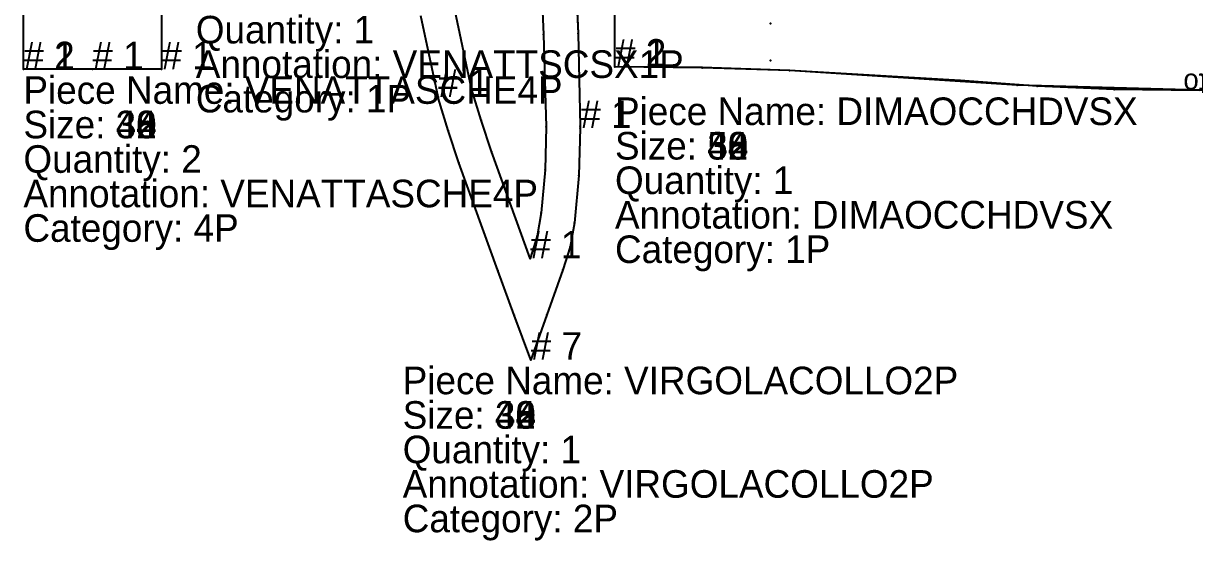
# Model space of a CAD drawing. Extents: x -10 to 11547, y -349 to 304.
# Drawn here: x 6293 to 6632.7, y -231.6 to -81.7 of the extents above; entities that cross this region are included whole.
import ezdxf

# ---------------------------------------------------------------- set-up
doc = ezdxf.new("R2010")
doc.units = 0

# ---------------------------------------------------------------- blocks, each defined once
blk = doc.blocks.new('VENATTASCHE4P-S_38')
at = {"layer": '1'}
blk.add_lwpolyline([(-37.9, 53.5), (-17.9, 53.5), (2.1, 53.5), (2.1, 33.5), (2.1, -116.5), (2.1, -136.5), (-17.9, -136.5), (-37.9, -136.5), (-37.9, -116.5), (-37.9, 33.5)], close=True, dxfattribs=at)
at = {"layer": '14'}
blk.add_lwpolyline([(-37.9, 53.5), (2.1, 53.5), (2.1, -136.5), (-37.9, -136.5)], close=True, dxfattribs=at)
at = {"layer": '2'}
for p in [(-37.9, -136.5), (-37.9, -136.5), (2.1, -136.5), (2.1, -136.5)]:
    blk.add_point(p, dxfattribs=at)
at = {"layer": '3'}
blk.add_point((-17.9, -136.5), dxfattribs=at)
at = {"layer": '4'}
blk.add_point((-17.9, -136.5, 10), dxfattribs=at)
at = {"layer": '1'}
for s, p in [('Piece Name: VENATTASCHE4P', (-37.9, -146.5)), ('Size: 38', (-37.9, -156.5))]:
    blk.add_text(s, height=8, dxfattribs=at).set_placement(p)
blk = doc.blocks.new('VENATTASCHE4P-S_40')
at = {"layer": '1'}
blk.add_lwpolyline([(-37.9, 53.5), (-17.9, 53.5), (2.1, 53.5), (2.1, 33.5), (2.1, -116.5), (2.1, -136.5), (-17.9, -136.5), (-37.9, -136.5), (-37.9, -116.5), (-37.9, 33.5)], close=True, dxfattribs=at)
at = {"layer": '14'}
blk.add_lwpolyline([(-37.9, 53.5), (2.1, 53.5), (2.1, -136.5), (-37.9, -136.5)], close=True, dxfattribs=at)
at = {"layer": '2'}
for p in [(-37.9, -136.5), (-37.9, -136.5), (2.1, -136.5), (2.1, -136.5)]:
    blk.add_point(p, dxfattribs=at)
at = {"layer": '3'}
blk.add_point((-17.9, -136.5), dxfattribs=at)
at = {"layer": '4'}
blk.add_point((-17.9, -136.5, 10), dxfattribs=at)
at = {"layer": '1'}
for s, p in [('Piece Name: VENATTASCHE4P', (-37.9, -146.5)), ('Size: 40', (-37.9, -156.5))]:
    blk.add_text(s, height=8, dxfattribs=at).set_placement(p)
blk = doc.blocks.new('VENATTASCHE4P-S_42')
at = {"layer": '1'}
blk.add_lwpolyline([(-37.8999, 53.5), (-17.9, 53.5), (2.1, 53.4999), (2.1, 33.5), (2.1, -116.5), (2.0999, -136.5), (-17.9, -136.5), (-37.9, -136.4999), (-37.9, -116.5), (-37.9, 33.5)], close=True, dxfattribs=at)
at = {"layer": '14'}
blk.add_lwpolyline([(-37.9, 53.5), (2.1, 53.5), (2.1, -136.5), (-37.9, -136.5)], close=True, dxfattribs=at)
at = {"layer": '2'}
for p in [(-37.9, -136.4999), (-37.9, -136.5), (2.0999, -136.5), (2.1, -136.5)]:
    blk.add_point(p, dxfattribs=at)
at = {"layer": '3'}
blk.add_point((-17.9, -136.5), dxfattribs=at)
at = {"layer": '4'}
blk.add_point((-17.9, -136.5, 10), dxfattribs=at)
at = {"layer": '1'}
for s, p in [('# 2', (-37.9, -136.4999)), ('# 1', (-17.9, -136.5)), ('# 1', (2.0999, -136.5)), ('Piece Name: VENATTASCHE4P', (-37.9, -146.5)), ('Size: 42', (-37.9, -156.5)), ('Quantity: 2', (-37.9, -166.5)), ('Annotation: VENATTASCHE4P', (-37.9, -176.5)), ('Category: 4P', (-37.9, -186.5))]:
    blk.add_text(s, height=8, dxfattribs=at).set_placement(p)
at = {"layer": '14'}
for p in [(-37.9, -136.5), (2.1, -136.5)]:
    blk.add_text('# 1', height=8, dxfattribs=at).set_placement(p)
at = {"layer": '2'}
for s, p in [('# 2', (-37.9, -136.4999)), ('# 1', (-37.9, -136.5)), ('# 1', (2.0999, -136.5)), ('# 1', (2.1, -136.5))]:
    blk.add_text(s, height=8, dxfattribs=at).set_placement(p)
at = {"layer": '3'}
blk.add_text('# 1', height=8, dxfattribs=at).set_placement((-17.9, -136.5))
at = {"layer": '4'}
blk.add_text('# 1', height=8, dxfattribs=at).set_placement((-17.9, -136.5))
blk = doc.blocks.new('VENATTASCHE4P-S_44')
at = {"layer": '1'}
blk.add_lwpolyline([(-37.9, 53.5), (-17.9, 53.5), (2.1, 53.5), (2.1, 33.5), (2.1, -116.5), (2.1, -136.5), (-17.9, -136.5), (-37.9, -136.5), (-37.9, -116.5), (-37.9, 33.5)], close=True, dxfattribs=at)
at = {"layer": '14'}
blk.add_lwpolyline([(-37.9, 53.5), (2.1, 53.5), (2.1, -136.5), (-37.9, -136.5)], close=True, dxfattribs=at)
at = {"layer": '2'}
for p in [(-37.9, -136.5), (-37.9, -136.5), (2.1, -136.5), (2.1, -136.5)]:
    blk.add_point(p, dxfattribs=at)
at = {"layer": '3'}
blk.add_point((-17.9, -136.5), dxfattribs=at)
at = {"layer": '4'}
blk.add_point((-17.9, -136.5, 10), dxfattribs=at)
at = {"layer": '1'}
for s, p in [('Piece Name: VENATTASCHE4P', (-37.9, -146.5)), ('Size: 44', (-37.9, -156.5))]:
    blk.add_text(s, height=8, dxfattribs=at).set_placement(p)
blk = doc.blocks.new('VENATTASCHE4P-S_46')
at = {"layer": '1'}
blk.add_lwpolyline([(-37.9, 53.5), (-17.9, 53.5), (2.1, 53.5), (2.1, 33.5), (2.1, -116.5), (2.1, -136.5), (-17.9, -136.5), (-37.9, -136.5), (-37.9, -116.5), (-37.9, 33.5)], close=True, dxfattribs=at)
at = {"layer": '14'}
blk.add_lwpolyline([(-37.9, 53.5), (2.1, 53.5), (2.1, -136.5), (-37.9, -136.5)], close=True, dxfattribs=at)
at = {"layer": '2'}
for p in [(-37.9, -136.5), (-37.9, -136.5), (2.1, -136.5), (2.1, -136.5)]:
    blk.add_point(p, dxfattribs=at)
at = {"layer": '3'}
blk.add_point((-17.9, -136.5), dxfattribs=at)
at = {"layer": '4'}
blk.add_point((-17.9, -136.5, 10), dxfattribs=at)
at = {"layer": '1'}
for s, p in [('Piece Name: VENATTASCHE4P', (-37.9, -146.5)), ('Size: 46', (-37.9, -156.5))]:
    blk.add_text(s, height=8, dxfattribs=at).set_placement(p)
blk = doc.blocks.new('VENATTASCHE4P-S_48')
at = {"layer": '1'}
blk.add_lwpolyline([(-37.9, 53.5), (-17.9, 53.5), (2.1, 53.5), (2.1, 33.5), (2.1, -116.5), (2.1, -136.5), (-17.9, -136.5), (-37.9, -136.5), (-37.9, -116.5), (-37.9, 33.5)], close=True, dxfattribs=at)
at = {"layer": '14'}
blk.add_lwpolyline([(-37.9, 53.5), (2.1, 53.5), (2.1, -136.5), (-37.9, -136.5)], close=True, dxfattribs=at)
at = {"layer": '2'}
for p in [(-37.9, -136.5), (-37.9, -136.5), (2.1, -136.5), (2.1, -136.5)]:
    blk.add_point(p, dxfattribs=at)
at = {"layer": '3'}
blk.add_point((-17.9, -136.5), dxfattribs=at)
at = {"layer": '4'}
blk.add_point((-17.9, -136.5, 10), dxfattribs=at)
at = {"layer": '1'}
for s, p in [('Piece Name: VENATTASCHE4P', (-37.9, -146.5)), ('Size: 48', (-37.9, -156.5))]:
    blk.add_text(s, height=8, dxfattribs=at).set_placement(p)
blk = doc.blocks.new('VENATTASCHE4P-S_50')
at = {"layer": '1'}
blk.add_lwpolyline([(-37.9, 53.5), (-17.9, 53.5), (2.1, 53.5), (2.1, 33.5), (2.1, -116.5), (2.1, -136.5), (-17.9, -136.5), (-37.9, -136.5), (-37.9, -116.5), (-37.9, 33.5)], close=True, dxfattribs=at)
at = {"layer": '14'}
blk.add_lwpolyline([(-37.9, 53.5), (2.1, 53.5), (2.1, -136.5), (-37.9, -136.5)], close=True, dxfattribs=at)
at = {"layer": '2'}
for p in [(-37.9, -136.5), (-37.9, -136.5), (2.1, -136.5), (2.1, -136.5)]:
    blk.add_point(p, dxfattribs=at)
at = {"layer": '3'}
blk.add_point((-17.9, -136.5), dxfattribs=at)
at = {"layer": '4'}
blk.add_point((-17.9, -136.5, 10), dxfattribs=at)
at = {"layer": '1'}
for s, p in [('Piece Name: VENATTASCHE4P', (-37.9, -146.5)), ('Size: 50', (-37.9, -156.5))]:
    blk.add_text(s, height=8, dxfattribs=at).set_placement(p)
blk = doc.blocks.new('VENATTASCHE4P-S_52')
at = {"layer": '1'}
blk.add_lwpolyline([(-37.9, 53.5), (-17.9, 53.5), (2.1, 53.5), (2.1, 33.5), (2.1, -116.5), (2.1, -136.5), (-17.9, -136.5), (-37.9, -136.5), (-37.9, -116.5), (-37.9, 33.5)], close=True, dxfattribs=at)
at = {"layer": '14'}
blk.add_lwpolyline([(-37.9, 53.5), (2.1, 53.5), (2.1, -136.5), (-37.9, -136.5)], close=True, dxfattribs=at)
at = {"layer": '2'}
for p in [(-37.9, -136.5), (-37.9, -136.5), (2.1, -136.5), (2.1, -136.5)]:
    blk.add_point(p, dxfattribs=at)
at = {"layer": '3'}
blk.add_point((-17.9, -136.5), dxfattribs=at)
at = {"layer": '4'}
blk.add_point((-17.9, -136.5, 10), dxfattribs=at)
at = {"layer": '1'}
for s, p in [('Piece Name: VENATTASCHE4P', (-37.9, -146.5)), ('Size: 52', (-37.9, -156.5))]:
    blk.add_text(s, height=8, dxfattribs=at).set_placement(p)
blk = doc.blocks.new('VENATTASCHE4P-S_54')
at = {"layer": '1'}
blk.add_lwpolyline([(-37.9, 53.5), (-17.9, 53.5), (2.1, 53.5), (2.1, 33.5), (2.1, -116.5), (2.1, -136.5), (-17.9, -136.5), (-37.9, -136.5), (-37.9, -116.5), (-37.9, 33.5)], close=True, dxfattribs=at)
at = {"layer": '14'}
blk.add_lwpolyline([(-37.9, 53.5), (2.1, 53.5), (2.1, -136.5), (-37.9, -136.5)], close=True, dxfattribs=at)
at = {"layer": '2'}
for p in [(-37.9, -136.5), (-37.9, -136.5), (2.1, -136.5), (2.1, -136.5)]:
    blk.add_point(p, dxfattribs=at)
at = {"layer": '3'}
blk.add_point((-17.9, -136.5), dxfattribs=at)
at = {"layer": '4'}
blk.add_point((-17.9, -136.5, 10), dxfattribs=at)
at = {"layer": '1'}
for s, p in [('Piece Name: VENATTASCHE4P', (-37.9, -146.5)), ('Size: 54', (-37.9, -156.5))]:
    blk.add_text(s, height=8, dxfattribs=at).set_placement(p)
blk = doc.blocks.new('VENATTASCHE4P-S_56')
at = {"layer": '1'}
blk.add_lwpolyline([(-37.9, 53.5), (-17.9, 53.5), (2.1, 53.5), (2.1, 33.5), (2.1, -116.5), (2.1, -136.5), (-17.9, -136.5), (-37.9, -136.5), (-37.9, -116.5), (-37.9, 33.5)], close=True, dxfattribs=at)
at = {"layer": '14'}
blk.add_lwpolyline([(-37.9, 53.5), (2.1, 53.5), (2.1, -136.5), (-37.9, -136.5)], close=True, dxfattribs=at)
at = {"layer": '2'}
for p in [(-37.9, -136.5), (-37.9, -136.5), (2.1, -136.5), (2.1, -136.5)]:
    blk.add_point(p, dxfattribs=at)
at = {"layer": '3'}
blk.add_point((-17.9, -136.5), dxfattribs=at)
at = {"layer": '4'}
blk.add_point((-17.9, -136.5, 10), dxfattribs=at)
at = {"layer": '1'}
for s, p in [('Piece Name: VENATTASCHE4P', (-37.9, -146.5)), ('Size: 56', (-37.9, -156.5))]:
    blk.add_text(s, height=8, dxfattribs=at).set_placement(p)
blk = doc.blocks.new('VENATTSCSX1P-S_42')
at = {"layer": '1'}
for s, p in [('Quantity: 1', (-48.8, -124.5)), ('Annotation: VENATTSCSX1P', (-48.8, -134.5)), ('Category: 1P', (-48.8, -144.5))]:
    blk.add_text(s, height=8, dxfattribs=at).set_placement(p)
blk = doc.blocks.new('VIRGOLACOLLO2P-S_38')
at = {"layer": '1'}
blk.add_lwpolyline([(2.9121, -55.4), (4.1951, -84.1901), (4.844, -111.0279), (4.8423, -111.6143), (4.4488, -125.3701), (3.1998, -139.0822), (1.8971, -146.0205), (-0.2762, -152.7454), (-4.8954, -165.7589), (-9.5147, -178.7725), (-14.2979, -165.8183), (-19.0811, -152.8641), (-30.3601, -121.642), (-33.4641, -112.2837), (-36.3444, -102.8435), (-36.4127, -102.5624), (-41.4184, -79.025)], dxfattribs=at)
at = {"layer": '14'}
blk.add_lwpolyline([(-7.1, -55.4), (-5.8, -84.5), (-5.1, -111.2), (-5.4005, -123.7217), (-6.5, -136.2), (-7.71, -142.8937), (-9.7, -149.4), (-20.9, -118.4), (-23.9098, -109.3359), (-26.7, -100.2), (-31.573, -77.3528)], dxfattribs=at)
at = {"layer": '2'}
for p in [(-5.8, -84.5), (4.1951, -84.1901), (-26.7, -100.2), (-36.3444, -102.8435), (-5.1, -111.2), (4.844, -111.0279), (-20.9, -118.4), (-30.3601, -121.642), (-6.5, -136.2), (3.1998, -139.0822), (-9.7, -149.4), (-0.2762, -152.7454), (-19.0811, -152.8641), (-14.2979, -165.8183), (-4.8954, -165.7589), (-9.5147, -178.7725)]:
    blk.add_point(p, dxfattribs=at)
at = {"layer": '3'}
for p in [(-36.4127, -102.5624), (-23.9098, -109.3359), (4.8423, -111.6143), (-33.4641, -112.2837), (-5.4005, -123.7217), (4.4488, -125.3701), (-7.71, -142.8937), (1.8971, -146.0205)]:
    blk.add_point(p, dxfattribs=at)
at = {"layer": '4'}
for p in [(-36.4127, -102.5624, 10), (4.8423, -111.6143, 10)]:
    blk.add_point(p, dxfattribs=at)
at = {"layer": '1'}
for s, p in [('Piece Name: VIRGOLACOLLO2P', (-46.6748, -188.7726)), ('Size: 38', (-46.6748, -198.7726))]:
    blk.add_text(s, height=8, dxfattribs=at).set_placement(p)
blk = doc.blocks.new('VIRGOLACOLLO2P-S_40')
at = {"layer": '1'}
blk.add_lwpolyline([(2.9121, -55.4), (4.1951, -84.1901), (4.844, -111.0279), (4.8423, -111.6143), (4.4488, -125.3701), (3.1998, -139.0822), (1.8971, -146.0205), (-0.2762, -152.7454), (-4.8954, -165.7589), (-9.5147, -178.7725), (-14.2979, -165.8183), (-19.0811, -152.8641), (-30.3601, -121.642), (-33.4641, -112.2837), (-36.3444, -102.8435), (-36.4127, -102.5624), (-41.4184, -79.025)], dxfattribs=at)
at = {"layer": '14'}
blk.add_lwpolyline([(-7.1, -55.4), (-5.8, -84.5), (-5.1, -111.2), (-5.4005, -123.7217), (-6.5, -136.2), (-7.71, -142.8937), (-9.7, -149.4), (-20.9, -118.4), (-23.9098, -109.3359), (-26.7, -100.2), (-31.573, -77.3528)], dxfattribs=at)
at = {"layer": '2'}
for p in [(-5.8, -84.5), (4.1951, -84.1901), (-26.7, -100.2), (-36.3444, -102.8435), (-5.1, -111.2), (4.844, -111.0279), (-20.9, -118.4), (-30.3601, -121.642), (-6.5, -136.2), (3.1998, -139.0822), (-9.7, -149.4), (-0.2762, -152.7454), (-19.0811, -152.8641), (-14.2979, -165.8183), (-4.8954, -165.7589), (-9.5147, -178.7725)]:
    blk.add_point(p, dxfattribs=at)
at = {"layer": '3'}
for p in [(-36.4127, -102.5624), (-23.9098, -109.3359), (4.8423, -111.6143), (-33.4641, -112.2837), (-5.4005, -123.7217), (4.4488, -125.3701), (-7.71, -142.8937), (1.8971, -146.0205)]:
    blk.add_point(p, dxfattribs=at)
at = {"layer": '4'}
for p in [(-36.4127, -102.5624, 10), (4.8423, -111.6143, 10)]:
    blk.add_point(p, dxfattribs=at)
at = {"layer": '1'}
for s, p in [('Piece Name: VIRGOLACOLLO2P', (-46.6748, -188.7726)), ('Size: 40', (-46.6748, -198.7726))]:
    blk.add_text(s, height=8, dxfattribs=at).set_placement(p)
blk = doc.blocks.new('VIRGOLACOLLO2P-S_42')
at = {"layer": '1'}
blk.add_lwpolyline([(2.912, -55.4), (4.195, -84.19), (4.844, -111.028), (4.842, -111.614), (4.449, -125.37), (3.2, -139.082), (1.897, -146.02), (-0.276, -152.745), (-4.895, -165.759), (-9.515, -178.772), (-14.298, -165.818), (-19.081, -152.864), (-30.36, -121.642), (-33.464, -112.284), (-36.344, -102.843), (-36.413, -102.562), (-41.418, -79.025)], dxfattribs=at)
at = {"layer": '14'}
blk.add_lwpolyline([(-7.1, -55.4), (-5.8, -84.5), (-5.1, -111.2), (-5.4, -123.722), (-6.5, -136.2), (-7.71, -142.894), (-9.7, -149.4), (-20.9, -118.4), (-23.91, -109.336), (-26.7, -100.2), (-31.573, -77.353)], dxfattribs=at)
at = {"layer": '2'}
for p in [(-5.8, -84.5), (4.195, -84.19), (-26.7, -100.2), (-36.344, -102.843), (-5.1, -111.2), (4.844, -111.028), (-20.9, -118.4), (-30.36, -121.642), (-6.5, -136.2), (3.2, -139.082), (-9.7, -149.4), (-0.276, -152.745), (-19.081, -152.864), (-14.298, -165.818), (-4.895, -165.759), (-9.515, -178.772)]:
    blk.add_point(p, dxfattribs=at)
at = {"layer": '3'}
for p in [(-36.413, -102.562), (-23.91, -109.336), (4.842, -111.614), (-33.464, -112.284), (-5.4, -123.722), (4.449, -125.37), (-7.71, -142.894), (1.897, -146.02)]:
    blk.add_point(p, dxfattribs=at)
at = {"layer": '4'}
for p in [(-36.413, -102.562, 10), (4.842, -111.614, 10)]:
    blk.add_point(p, dxfattribs=at)
at = {"layer": '1'}
for s, p in [('# 1', (-36.413, -102.562)), ('# 1', (4.842, -111.614)), ('# 7', (-9.515, -178.772)), ('Piece Name: VIRGOLACOLLO2P', (-46.6748, -188.7726)), ('Size: 42', (-46.6748, -198.7726)), ('Quantity: 1', (-46.6748, -208.7726)), ('Annotation: VIRGOLACOLLO2P', (-46.6748, -218.7726)), ('Category: 2P', (-46.6748, -228.7726))]:
    blk.add_text(s, height=8, dxfattribs=at).set_placement(p)
at = {"layer": '14'}
blk.add_text('# 1', height=8, dxfattribs=at).set_placement((-9.7, -149.4))
at = {"layer": '2'}
for s, p in [('# 1', (-9.7, -149.4)), ('# 7', (-9.515, -178.772))]:
    blk.add_text(s, height=8, dxfattribs=at).set_placement(p)
at = {"layer": '3'}
for p in [(-36.413, -102.562), (4.842, -111.614)]:
    blk.add_text('# 1', height=8, dxfattribs=at).set_placement(p)
at = {"layer": '4'}
for p in [(-36.413, -102.562), (4.842, -111.614)]:
    blk.add_text('# 1', height=8, dxfattribs=at).set_placement(p)
blk = doc.blocks.new('VIRGOLACOLLO2P-S_44')
at = {"layer": '1'}
blk.add_lwpolyline([(2.9121, -55.4), (4.1951, -84.1901), (4.844, -111.0279), (4.8423, -111.6143), (4.4488, -125.3701), (3.1998, -139.0822), (1.8971, -146.0205), (-0.2762, -152.7454), (-4.8954, -165.7589), (-9.5147, -178.7725), (-14.2979, -165.8183), (-19.0811, -152.8641), (-30.3601, -121.642), (-33.4641, -112.2837), (-36.3444, -102.8435), (-36.4127, -102.5624), (-41.4184, -79.025)], dxfattribs=at)
at = {"layer": '14'}
blk.add_lwpolyline([(-7.1, -55.4), (-5.8, -84.5), (-5.1, -111.2), (-5.4005, -123.7217), (-6.5, -136.2), (-7.71, -142.8937), (-9.7, -149.4), (-20.9, -118.4), (-23.9098, -109.3359), (-26.7, -100.2), (-31.573, -77.3528)], dxfattribs=at)
at = {"layer": '2'}
for p in [(-5.8, -84.5), (4.1951, -84.1901), (-26.7, -100.2), (-36.3444, -102.8435), (-5.1, -111.2), (4.844, -111.0279), (-20.9, -118.4), (-30.3601, -121.642), (-6.5, -136.2), (3.1998, -139.0822), (-9.7, -149.4), (-0.2762, -152.7454), (-19.0811, -152.8641), (-14.2979, -165.8183), (-4.8954, -165.7589), (-9.5147, -178.7725)]:
    blk.add_point(p, dxfattribs=at)
at = {"layer": '3'}
for p in [(-36.4127, -102.5624), (-23.9098, -109.3359), (4.8423, -111.6143), (-33.4641, -112.2837), (-5.4005, -123.7217), (4.4488, -125.3701), (-7.71, -142.8937), (1.8971, -146.0205)]:
    blk.add_point(p, dxfattribs=at)
at = {"layer": '4'}
for p in [(-36.4127, -102.5624, 10), (4.8423, -111.6143, 10)]:
    blk.add_point(p, dxfattribs=at)
at = {"layer": '1'}
for s, p in [('Piece Name: VIRGOLACOLLO2P', (-46.6748, -188.7726)), ('Size: 44', (-46.6748, -198.7726))]:
    blk.add_text(s, height=8, dxfattribs=at).set_placement(p)
blk = doc.blocks.new('VIRGOLACOLLO2P-S_46')
at = {"layer": '1'}
blk.add_lwpolyline([(2.9121, -55.4), (4.1951, -84.1901), (4.844, -111.0279), (4.8423, -111.6143), (4.4488, -125.3701), (3.1998, -139.0822), (1.8971, -146.0205), (-0.2762, -152.7454), (-4.8954, -165.7589), (-9.5147, -178.7725), (-14.2979, -165.8183), (-19.0811, -152.8641), (-30.3601, -121.642), (-33.4641, -112.2837), (-36.3444, -102.8435), (-36.4127, -102.5624), (-41.4184, -79.025)], dxfattribs=at)
at = {"layer": '14'}
blk.add_lwpolyline([(-7.1, -55.4), (-5.8, -84.5), (-5.1, -111.2), (-5.4005, -123.7217), (-6.5, -136.2), (-7.71, -142.8937), (-9.7, -149.4), (-20.9, -118.4), (-23.9098, -109.3359), (-26.7, -100.2), (-31.573, -77.3528)], dxfattribs=at)
at = {"layer": '2'}
for p in [(-5.8, -84.5), (4.1951, -84.1901), (-26.7, -100.2), (-36.3444, -102.8435), (-5.1, -111.2), (4.844, -111.0279), (-20.9, -118.4), (-30.3601, -121.642), (-6.5, -136.2), (3.1998, -139.0822), (-9.7, -149.4), (-0.2762, -152.7454), (-19.0811, -152.8641), (-14.2979, -165.8183), (-4.8954, -165.7589), (-9.5147, -178.7725)]:
    blk.add_point(p, dxfattribs=at)
at = {"layer": '3'}
for p in [(-36.4127, -102.5624), (-23.9098, -109.3359), (4.8423, -111.6143), (-33.4641, -112.2837), (-5.4005, -123.7217), (4.4488, -125.3701), (-7.71, -142.8937), (1.8971, -146.0205)]:
    blk.add_point(p, dxfattribs=at)
at = {"layer": '4'}
for p in [(-36.4127, -102.5624, 10), (4.8423, -111.6143, 10)]:
    blk.add_point(p, dxfattribs=at)
at = {"layer": '1'}
for s, p in [('Piece Name: VIRGOLACOLLO2P', (-46.6748, -188.7726)), ('Size: 46', (-46.6748, -198.7726))]:
    blk.add_text(s, height=8, dxfattribs=at).set_placement(p)
blk = doc.blocks.new('VIRGOLACOLLO2P-S_48')
at = {"layer": '1'}
blk.add_lwpolyline([(2.9121, -55.4), (4.1951, -84.1901), (4.844, -111.0279), (4.8423, -111.6143), (4.4488, -125.3701), (3.1998, -139.0822), (1.8971, -146.0205), (-0.2762, -152.7454), (-4.8954, -165.7589), (-9.5147, -178.7725), (-14.2979, -165.8183), (-19.0811, -152.8641), (-30.3601, -121.642), (-33.4641, -112.2837), (-36.3444, -102.8435), (-36.4127, -102.5624), (-41.4184, -79.025)], dxfattribs=at)
at = {"layer": '14'}
blk.add_lwpolyline([(-7.1, -55.4), (-5.8, -84.5), (-5.1, -111.2), (-5.4005, -123.7217), (-6.5, -136.2), (-7.71, -142.8937), (-9.7, -149.4), (-20.9, -118.4), (-23.9098, -109.3359), (-26.7, -100.2), (-31.573, -77.3528)], dxfattribs=at)
at = {"layer": '2'}
for p in [(-5.8, -84.5), (4.1951, -84.1901), (-26.7, -100.2), (-36.3444, -102.8435), (-5.1, -111.2), (4.844, -111.0279), (-20.9, -118.4), (-30.3601, -121.642), (-6.5, -136.2), (3.1998, -139.0822), (-9.7, -149.4), (-0.2762, -152.7454), (-19.0811, -152.8641), (-14.2979, -165.8183), (-4.8954, -165.7589), (-9.5147, -178.7725)]:
    blk.add_point(p, dxfattribs=at)
at = {"layer": '3'}
for p in [(-36.4127, -102.5624), (-23.9098, -109.3359), (4.8423, -111.6143), (-33.4641, -112.2837), (-5.4005, -123.7217), (4.4488, -125.3701), (-7.71, -142.8937), (1.8971, -146.0205)]:
    blk.add_point(p, dxfattribs=at)
at = {"layer": '4'}
for p in [(-36.4127, -102.5624, 10), (4.8423, -111.6143, 10)]:
    blk.add_point(p, dxfattribs=at)
at = {"layer": '1'}
for s, p in [('Piece Name: VIRGOLACOLLO2P', (-46.6748, -188.7726)), ('Size: 48', (-46.6748, -198.7726))]:
    blk.add_text(s, height=8, dxfattribs=at).set_placement(p)
blk = doc.blocks.new('VIRGOLACOLLO2P-S_50')
at = {"layer": '1'}
blk.add_lwpolyline([(2.9121, -55.4), (4.1951, -84.1901), (4.844, -111.0279), (4.8423, -111.6143), (4.4488, -125.3701), (3.1998, -139.0822), (1.8971, -146.0205), (-0.2762, -152.7454), (-4.8954, -165.7589), (-9.5147, -178.7725), (-14.2979, -165.8183), (-19.0811, -152.8641), (-30.3601, -121.642), (-33.4641, -112.2837), (-36.3444, -102.8435), (-36.4127, -102.5624), (-41.4184, -79.025)], dxfattribs=at)
at = {"layer": '14'}
blk.add_lwpolyline([(-7.1, -55.4), (-5.8, -84.5), (-5.1, -111.2), (-5.4005, -123.7217), (-6.5, -136.2), (-7.71, -142.8937), (-9.7, -149.4), (-20.9, -118.4), (-23.9098, -109.3359), (-26.7, -100.2), (-31.573, -77.3528)], dxfattribs=at)
at = {"layer": '2'}
for p in [(-5.8, -84.5), (4.1951, -84.1901), (-26.7, -100.2), (-36.3444, -102.8435), (-5.1, -111.2), (4.844, -111.0279), (-20.9, -118.4), (-30.3601, -121.642), (-6.5, -136.2), (3.1998, -139.0822), (-9.7, -149.4), (-0.2762, -152.7454), (-19.0811, -152.8641), (-14.2979, -165.8183), (-4.8954, -165.7589), (-9.5147, -178.7725)]:
    blk.add_point(p, dxfattribs=at)
at = {"layer": '3'}
for p in [(-36.4127, -102.5624), (-23.9098, -109.3359), (4.8423, -111.6143), (-33.4641, -112.2837), (-5.4005, -123.7217), (4.4488, -125.3701), (-7.71, -142.8937), (1.8971, -146.0205)]:
    blk.add_point(p, dxfattribs=at)
at = {"layer": '4'}
for p in [(-36.4127, -102.5624, 10), (4.8423, -111.6143, 10)]:
    blk.add_point(p, dxfattribs=at)
at = {"layer": '1'}
for s, p in [('Piece Name: VIRGOLACOLLO2P', (-46.6748, -188.7726)), ('Size: 50', (-46.6748, -198.7726))]:
    blk.add_text(s, height=8, dxfattribs=at).set_placement(p)
blk = doc.blocks.new('VIRGOLACOLLO2P-S_52')
at = {"layer": '1'}
blk.add_lwpolyline([(2.9121, -55.4), (4.1951, -84.1901), (4.844, -111.0279), (4.8423, -111.6143), (4.4488, -125.3701), (3.1998, -139.0822), (1.8971, -146.0205), (-0.2762, -152.7454), (-4.8954, -165.7589), (-9.5147, -178.7725), (-14.2979, -165.8183), (-19.0811, -152.8641), (-30.3601, -121.642), (-33.4641, -112.2837), (-36.3444, -102.8435), (-36.4127, -102.5624), (-41.4184, -79.025)], dxfattribs=at)
at = {"layer": '14'}
blk.add_lwpolyline([(-7.1, -55.4), (-5.8, -84.5), (-5.1, -111.2), (-5.4005, -123.7217), (-6.5, -136.2), (-7.71, -142.8937), (-9.7, -149.4), (-20.9, -118.4), (-23.9098, -109.3359), (-26.7, -100.2), (-31.573, -77.3528)], dxfattribs=at)
at = {"layer": '2'}
for p in [(-5.8, -84.5), (4.1951, -84.1901), (-26.7, -100.2), (-36.3444, -102.8435), (-5.1, -111.2), (4.844, -111.0279), (-20.9, -118.4), (-30.3601, -121.642), (-6.5, -136.2), (3.1998, -139.0822), (-9.7, -149.4), (-0.2762, -152.7454), (-19.0811, -152.8641), (-14.2979, -165.8183), (-4.8954, -165.7589), (-9.5147, -178.7725)]:
    blk.add_point(p, dxfattribs=at)
at = {"layer": '3'}
for p in [(-36.4127, -102.5624), (-23.9098, -109.3359), (4.8423, -111.6143), (-33.4641, -112.2837), (-5.4005, -123.7217), (4.4488, -125.3701), (-7.71, -142.8937), (1.8971, -146.0205)]:
    blk.add_point(p, dxfattribs=at)
at = {"layer": '4'}
for p in [(-36.4127, -102.5624, 10), (4.8423, -111.6143, 10)]:
    blk.add_point(p, dxfattribs=at)
at = {"layer": '1'}
for s, p in [('Piece Name: VIRGOLACOLLO2P', (-46.6748, -188.7726)), ('Size: 52', (-46.6748, -198.7726))]:
    blk.add_text(s, height=8, dxfattribs=at).set_placement(p)
blk = doc.blocks.new('VIRGOLACOLLO2P-S_54')
at = {"layer": '1'}
blk.add_lwpolyline([(2.9121, -55.4), (4.1951, -84.1901), (4.844, -111.0279), (4.8423, -111.6143), (4.4488, -125.3701), (3.1998, -139.0822), (1.8971, -146.0205), (-0.2762, -152.7454), (-4.8954, -165.7589), (-9.5147, -178.7725), (-14.2979, -165.8183), (-19.0811, -152.8641), (-30.3601, -121.642), (-33.4641, -112.2837), (-36.3444, -102.8435), (-36.4127, -102.5624), (-41.4184, -79.025)], dxfattribs=at)
at = {"layer": '14'}
blk.add_lwpolyline([(-7.1, -55.4), (-5.8, -84.5), (-5.1, -111.2), (-5.4005, -123.7217), (-6.5, -136.2), (-7.71, -142.8937), (-9.7, -149.4), (-20.9, -118.4), (-23.9098, -109.3359), (-26.7, -100.2), (-31.573, -77.3528)], dxfattribs=at)
at = {"layer": '2'}
for p in [(-5.8, -84.5), (4.1951, -84.1901), (-26.7, -100.2), (-36.3444, -102.8435), (-5.1, -111.2), (4.844, -111.0279), (-20.9, -118.4), (-30.3601, -121.642), (-6.5, -136.2), (3.1998, -139.0822), (-9.7, -149.4), (-0.2762, -152.7454), (-19.0811, -152.8641), (-14.2979, -165.8183), (-4.8954, -165.7589), (-9.5147, -178.7725)]:
    blk.add_point(p, dxfattribs=at)
at = {"layer": '3'}
for p in [(-36.4127, -102.5624), (-23.9098, -109.3359), (4.8423, -111.6143), (-33.4641, -112.2837), (-5.4005, -123.7217), (4.4488, -125.3701), (-7.71, -142.8937), (1.8971, -146.0205)]:
    blk.add_point(p, dxfattribs=at)
at = {"layer": '4'}
for p in [(-36.4127, -102.5624, 10), (4.8423, -111.6143, 10)]:
    blk.add_point(p, dxfattribs=at)
at = {"layer": '1'}
for s, p in [('Piece Name: VIRGOLACOLLO2P', (-46.6748, -188.7726)), ('Size: 54', (-46.6748, -198.7726))]:
    blk.add_text(s, height=8, dxfattribs=at).set_placement(p)
blk = doc.blocks.new('VIRGOLACOLLO2P-S_56')
at = {"layer": '1'}
blk.add_lwpolyline([(2.9121, -55.4), (4.1951, -84.1901), (4.844, -111.0279), (4.8423, -111.6143), (4.4488, -125.3701), (3.1998, -139.0822), (1.8971, -146.0205), (-0.2762, -152.7454), (-4.8954, -165.7589), (-9.5147, -178.7725), (-14.2979, -165.8183), (-19.0811, -152.8641), (-30.3601, -121.642), (-33.4641, -112.2837), (-36.3444, -102.8435), (-36.4127, -102.5624), (-41.4184, -79.025)], dxfattribs=at)
at = {"layer": '14'}
blk.add_lwpolyline([(-7.1, -55.4), (-5.8, -84.5), (-5.1, -111.2), (-5.4005, -123.7217), (-6.5, -136.2), (-7.71, -142.8937), (-9.7, -149.4), (-20.9, -118.4), (-23.9098, -109.3359), (-26.7, -100.2), (-31.573, -77.3528)], dxfattribs=at)
at = {"layer": '2'}
for p in [(-5.8, -84.5), (4.1951, -84.1901), (-26.7, -100.2), (-36.3444, -102.8435), (-5.1, -111.2), (4.844, -111.0279), (-20.9, -118.4), (-30.3601, -121.642), (-6.5, -136.2), (3.1998, -139.0822), (-9.7, -149.4), (-0.2762, -152.7454), (-19.0811, -152.8641), (-14.2979, -165.8183), (-4.8954, -165.7589), (-9.5147, -178.7725)]:
    blk.add_point(p, dxfattribs=at)
at = {"layer": '3'}
for p in [(-36.4127, -102.5624), (-23.9098, -109.3359), (4.8423, -111.6143), (-33.4641, -112.2837), (-5.4005, -123.7217), (4.4488, -125.3701), (-7.71, -142.8937), (1.8971, -146.0205)]:
    blk.add_point(p, dxfattribs=at)
at = {"layer": '4'}
for p in [(-36.4127, -102.5624, 10), (4.8423, -111.6143, 10)]:
    blk.add_point(p, dxfattribs=at)
at = {"layer": '1'}
for s, p in [('Piece Name: VIRGOLACOLLO2P', (-46.6748, -188.7726)), ('Size: 56', (-46.6748, -198.7726))]:
    blk.add_text(s, height=8, dxfattribs=at).set_placement(p)
blk = doc.blocks.new('DIMAOCCHDVSX-S_38')
at = {"layer": '1'}
blk.add_lwpolyline([(159.1143, 60.8001), (153.2125, 16.48), (143.3, 17.8), (143.2, -14.9), (92.1266, -24.3317), (40.5, -30), (-15.8899, -32.2015), (-72.3, -30.6), (-138.3, -26.4), (-163.5935, -25.5503), (-188.9, -25.3), (-188.8, 47.6), (286.3, 170.1), (318.8643, 106.5746), (312.7696, 105.0386), (306.6749, 103.5025), (257.8937, 90.7253), (232.6323, 83.618)], close=True, dxfattribs=at)
at = {"layer": '13'}
for p in [(-143.8, -12.8), (-143.8, -23.5)]:
    blk.add_point(p, dxfattribs=at)
at = {"layer": '14'}
blk.add_lwpolyline([(150.0313, 68.3486), (146.6656, 43.0743), (143.2999, 17.8), (143.25, 1.45), (143.2, -14.9), (108.1487, -21.724), (72.8167, -26.9005), (39.1052, -30.1945), (5.2725, -31.8215), (-19.4177, -32.1901), (-44.1084, -31.8762), (-66.4663, -30.9415), (-88.785, -29.3257), (-138.3, -26.4), (-163.5951, -25.6165), (-188.9, -25.3), (-188.8, 47.6), (276.3745, 167.5408), (304.231, 113.1993), (266.9087, 103.5872), (229.7936, 93.2066)], close=True, dxfattribs=at)
at = {"layer": '2'}
for p in [(-188.9, -25.3), (-188.9, -25.3), (-138.3, -26.4), (-138.3, -26.4), (-88.785, -29.3257), (-72.3, -30.6), (-44.1084, -31.8762)]:
    blk.add_point(p, dxfattribs=at)
at = {"layer": '3'}
for p in [(-163.5951, -25.6165), (-163.5935, -25.5503), (-66.4663, -30.9415)]:
    blk.add_point(p, dxfattribs=at)
at = {"layer": '1'}
for s, p in [('Piece Name: DIMAOCCHDVSX', (-188.9, -42.2094)), ('Size: 38', (-188.9, -52.2094))]:
    blk.add_text(s, height=8, dxfattribs=at).set_placement(p)
at = {"layer": '19'}
blk.add_text('netto', height=6, rotation=180, dxfattribs=at).set_placement((-6.2, -27.3))
blk = doc.blocks.new('DIMAOCCHDVSX-S_40')
at = {"layer": '1'}
blk.add_lwpolyline([(159.1143, 60.8001), (153.2125, 16.48), (143.3, 17.8), (143.2, -14.9), (92.1266, -24.3317), (40.5, -30), (-15.8899, -32.2015), (-72.3, -30.6), (-138.3, -26.4), (-163.5935, -25.5503), (-188.9, -25.3), (-188.8, 47.6), (286.3, 170.1), (318.8643, 106.5746), (312.7696, 105.0386), (306.6749, 103.5025), (257.8937, 90.7253), (232.6323, 83.618)], close=True, dxfattribs=at)
at = {"layer": '13'}
for p in [(-143.8, -12.8), (-143.8, -23.5)]:
    blk.add_point(p, dxfattribs=at)
at = {"layer": '14'}
blk.add_lwpolyline([(150.0313, 68.3486), (146.6656, 43.0743), (143.2999, 17.8), (143.25, 1.45), (143.2, -14.9), (108.1487, -21.724), (72.8167, -26.9005), (39.1052, -30.1945), (5.2725, -31.8215), (-19.4177, -32.1901), (-44.1084, -31.8762), (-66.4663, -30.9415), (-88.785, -29.3257), (-138.3, -26.4), (-163.5951, -25.6165), (-188.9, -25.3), (-188.8, 47.6), (276.3745, 167.5408), (304.231, 113.1993), (266.9087, 103.5872), (229.7936, 93.2066)], close=True, dxfattribs=at)
at = {"layer": '2'}
for p in [(-188.9, -25.3), (-188.9, -25.3), (-138.3, -26.4), (-138.3, -26.4), (-88.785, -29.3257), (-72.3, -30.6), (-44.1084, -31.8762)]:
    blk.add_point(p, dxfattribs=at)
at = {"layer": '3'}
for p in [(-163.5951, -25.6165), (-163.5935, -25.5503), (-66.4663, -30.9415)]:
    blk.add_point(p, dxfattribs=at)
at = {"layer": '1'}
for s, p in [('Piece Name: DIMAOCCHDVSX', (-188.9, -42.2094)), ('Size: 40', (-188.9, -52.2094))]:
    blk.add_text(s, height=8, dxfattribs=at).set_placement(p)
at = {"layer": '19'}
blk.add_text('netto', height=6, rotation=180, dxfattribs=at).set_placement((-6.2, -27.3))
blk = doc.blocks.new('DIMAOCCHDVSX-S_42')
at = {"layer": '1'}
blk.add_lwpolyline([(159.114, 60.8), (153.213, 16.48), (143.3, 17.8), (143.1999, -14.9), (92.127, -24.332), (40.5, -30), (-15.89, -32.202), (-72.3, -30.6), (-138.3, -26.4), (-163.594, -25.55), (-188.9, -25.2999), (-188.7999, 47.6), (286.3, 170.1), (318.864, 106.575), (312.77, 105.039), (306.675, 103.503), (257.894, 90.725), (232.632, 83.618)], close=True, dxfattribs=at)
at = {"layer": '13'}
for p in [(-143.8, -12.8), (-143.8, -23.5)]:
    blk.add_point(p, dxfattribs=at)
at = {"layer": '14'}
blk.add_lwpolyline([(150.031, 68.349), (146.666, 43.074), (143.3, 17.8), (143.25, 1.45), (143.2, -14.9), (108.149, -21.724), (72.817, -26.901), (39.105, -30.194), (5.272, -31.822), (-19.418, -32.19), (-44.108, -31.876), (-66.466, -30.942), (-88.785, -29.326), (-138.3, -26.4), (-163.595, -25.616), (-188.9, -25.3), (-188.8, 47.6), (276.375, 167.541), (304.231, 113.199), (266.909, 103.587), (229.794, 93.207)], close=True, dxfattribs=at)
at = {"layer": '2'}
for p in [(-188.9, -25.2999), (-188.9, -25.3), (-138.3, -26.4), (-138.3, -26.4), (-88.785, -29.326), (-72.3, -30.6), (-44.108, -31.876)]:
    blk.add_point(p, dxfattribs=at)
at = {"layer": '3'}
for p in [(-163.595, -25.616), (-163.594, -25.55), (-66.466, -30.942)]:
    blk.add_point(p, dxfattribs=at)
at = {"layer": '1'}
for s, p in [('# 2', (-188.9, -25.2999)), ('Piece Name: DIMAOCCHDVSX', (-188.9, -42.2094)), ('Size: 42', (-188.9, -52.2094)), ('Quantity: 1', (-188.9, -62.2094)), ('Annotation: DIMAOCCHDVSX', (-188.9, -72.2094)), ('Category: 1P', (-188.9, -82.2094))]:
    blk.add_text(s, height=8, dxfattribs=at).set_placement(p)
at = {"layer": '14'}
blk.add_text('# 1', height=8, dxfattribs=at).set_placement((-188.9, -25.3))
at = {"layer": '19'}
blk.add_text('netto', height=6, rotation=180, dxfattribs=at).set_placement((-6.2, -27.3))
at = {"layer": '2'}
for s, p in [('# 2', (-188.9, -25.2999)), ('# 1', (-188.9, -25.3))]:
    blk.add_text(s, height=8, dxfattribs=at).set_placement(p)
blk = doc.blocks.new('DIMAOCCHDVSX-S_44')
at = {"layer": '1'}
blk.add_lwpolyline([(159.1143, 60.8001), (153.2125, 16.48), (143.3, 17.8), (143.2, -14.9), (92.1266, -24.3317), (40.5, -30), (-15.8899, -32.2015), (-72.3, -30.6), (-138.3, -26.4), (-163.5935, -25.5503), (-188.9, -25.3), (-188.8, 47.6), (286.3, 170.1), (318.8643, 106.5746), (312.7696, 105.0386), (306.6749, 103.5025), (257.8937, 90.7253), (232.6323, 83.618)], close=True, dxfattribs=at)
at = {"layer": '13'}
for p in [(-143.8, -12.8), (-143.8, -23.5)]:
    blk.add_point(p, dxfattribs=at)
at = {"layer": '14'}
blk.add_lwpolyline([(150.0313, 68.3486), (146.6656, 43.0743), (143.2999, 17.8), (143.25, 1.45), (143.2, -14.9), (108.1487, -21.724), (72.8167, -26.9005), (39.1052, -30.1945), (5.2725, -31.8215), (-19.4177, -32.1901), (-44.1084, -31.8762), (-66.4663, -30.9415), (-88.785, -29.3257), (-138.3, -26.4), (-163.5951, -25.6165), (-188.9, -25.3), (-188.8, 47.6), (276.3745, 167.5408), (304.231, 113.1993), (266.9087, 103.5872), (229.7936, 93.2066)], close=True, dxfattribs=at)
at = {"layer": '2'}
for p in [(-188.9, -25.3), (-188.9, -25.3), (-138.3, -26.4), (-138.3, -26.4), (-88.785, -29.3257), (-72.3, -30.6), (-44.1084, -31.8762)]:
    blk.add_point(p, dxfattribs=at)
at = {"layer": '3'}
for p in [(-163.5951, -25.6165), (-163.5935, -25.5503), (-66.4663, -30.9415)]:
    blk.add_point(p, dxfattribs=at)
at = {"layer": '1'}
for s, p in [('Piece Name: DIMAOCCHDVSX', (-188.9, -42.2094)), ('Size: 44', (-188.9, -52.2094))]:
    blk.add_text(s, height=8, dxfattribs=at).set_placement(p)
at = {"layer": '19'}
blk.add_text('netto', height=6, rotation=180, dxfattribs=at).set_placement((-6.2, -27.3))
blk = doc.blocks.new('DIMAOCCHDVSX-S_46')
at = {"layer": '1'}
blk.add_lwpolyline([(159.1143, 60.8001), (153.2125, 16.48), (143.3, 17.8), (143.2, -14.9), (92.1266, -24.3317), (40.5, -30), (-15.8899, -32.2015), (-72.3, -30.6), (-138.3, -26.4), (-163.5935, -25.5503), (-188.9, -25.3), (-188.8, 47.6), (286.3, 170.1), (318.8643, 106.5746), (312.7696, 105.0386), (306.6749, 103.5025), (257.8937, 90.7253), (232.6323, 83.618)], close=True, dxfattribs=at)
at = {"layer": '13'}
for p in [(-143.8, -12.8), (-143.8, -23.5)]:
    blk.add_point(p, dxfattribs=at)
at = {"layer": '14'}
blk.add_lwpolyline([(150.0313, 68.3486), (146.6656, 43.0743), (143.2999, 17.8), (143.25, 1.45), (143.2, -14.9), (108.1487, -21.724), (72.8167, -26.9005), (39.1052, -30.1945), (5.2725, -31.8215), (-19.4177, -32.1901), (-44.1084, -31.8762), (-66.4663, -30.9415), (-88.785, -29.3257), (-138.3, -26.4), (-163.5951, -25.6165), (-188.9, -25.3), (-188.8, 47.6), (276.3745, 167.5408), (304.231, 113.1993), (266.9087, 103.5872), (229.7936, 93.2066)], close=True, dxfattribs=at)
at = {"layer": '2'}
for p in [(-188.9, -25.3), (-188.9, -25.3), (-138.3, -26.4), (-138.3, -26.4), (-88.785, -29.3257), (-72.3, -30.6), (-44.1084, -31.8762)]:
    blk.add_point(p, dxfattribs=at)
at = {"layer": '3'}
for p in [(-163.5951, -25.6165), (-163.5935, -25.5503), (-66.4663, -30.9415)]:
    blk.add_point(p, dxfattribs=at)
at = {"layer": '1'}
for s, p in [('Piece Name: DIMAOCCHDVSX', (-188.9, -42.2094)), ('Size: 46', (-188.9, -52.2094))]:
    blk.add_text(s, height=8, dxfattribs=at).set_placement(p)
at = {"layer": '19'}
blk.add_text('netto', height=6, rotation=180, dxfattribs=at).set_placement((-6.2, -27.3))
blk = doc.blocks.new('DIMAOCCHDVSX-S_48')
at = {"layer": '1'}
blk.add_lwpolyline([(159.1143, 60.8001), (153.2125, 16.48), (143.3, 17.8), (143.2, -14.9), (92.1266, -24.3317), (40.5, -30), (-15.8899, -32.2015), (-72.3, -30.6), (-138.3, -26.4), (-163.5935, -25.5503), (-188.9, -25.3), (-188.8, 47.6), (286.3, 170.1), (318.8643, 106.5746), (312.7696, 105.0386), (306.6749, 103.5025), (257.8937, 90.7253), (232.6323, 83.618)], close=True, dxfattribs=at)
at = {"layer": '13'}
for p in [(-143.8, -12.8), (-143.8, -23.5)]:
    blk.add_point(p, dxfattribs=at)
at = {"layer": '14'}
blk.add_lwpolyline([(150.0313, 68.3486), (146.6656, 43.0743), (143.2999, 17.8), (143.25, 1.45), (143.2, -14.9), (108.1487, -21.724), (72.8167, -26.9005), (39.1052, -30.1945), (5.2725, -31.8215), (-19.4177, -32.1901), (-44.1084, -31.8762), (-66.4663, -30.9415), (-88.785, -29.3257), (-138.3, -26.4), (-163.5951, -25.6165), (-188.9, -25.3), (-188.8, 47.6), (276.3745, 167.5408), (304.231, 113.1993), (266.9087, 103.5872), (229.7936, 93.2066)], close=True, dxfattribs=at)
at = {"layer": '2'}
for p in [(-188.9, -25.3), (-188.9, -25.3), (-138.3, -26.4), (-138.3, -26.4), (-88.785, -29.3257), (-72.3, -30.6), (-44.1084, -31.8762)]:
    blk.add_point(p, dxfattribs=at)
at = {"layer": '3'}
for p in [(-163.5951, -25.6165), (-163.5935, -25.5503), (-66.4663, -30.9415)]:
    blk.add_point(p, dxfattribs=at)
at = {"layer": '1'}
for s, p in [('Piece Name: DIMAOCCHDVSX', (-188.9, -42.2094)), ('Size: 48', (-188.9, -52.2094))]:
    blk.add_text(s, height=8, dxfattribs=at).set_placement(p)
at = {"layer": '19'}
blk.add_text('netto', height=6, rotation=180, dxfattribs=at).set_placement((-6.2, -27.3))
blk = doc.blocks.new('DIMAOCCHDVSX-S_50')
at = {"layer": '1'}
blk.add_lwpolyline([(159.1143, 60.8001), (153.2125, 16.48), (143.3, 17.8), (143.2, -14.9), (92.1266, -24.3317), (40.5, -30), (-15.8899, -32.2015), (-72.3, -30.6), (-138.3, -26.4), (-163.5935, -25.5503), (-188.9, -25.3), (-188.8, 47.6), (286.3, 170.1), (318.8643, 106.5746), (312.7696, 105.0386), (306.6749, 103.5025), (257.8937, 90.7253), (232.6323, 83.618)], close=True, dxfattribs=at)
at = {"layer": '13'}
for p in [(-143.8, -12.8), (-143.8, -23.5)]:
    blk.add_point(p, dxfattribs=at)
at = {"layer": '14'}
blk.add_lwpolyline([(150.0313, 68.3486), (146.6656, 43.0743), (143.2999, 17.8), (143.25, 1.45), (143.2, -14.9), (108.1487, -21.724), (72.8167, -26.9005), (39.1052, -30.1945), (5.2725, -31.8215), (-19.4177, -32.1901), (-44.1084, -31.8762), (-66.4663, -30.9415), (-88.785, -29.3257), (-138.3, -26.4), (-163.5951, -25.6165), (-188.9, -25.3), (-188.8, 47.6), (276.3745, 167.5408), (304.231, 113.1993), (266.9087, 103.5872), (229.7936, 93.2066)], close=True, dxfattribs=at)
at = {"layer": '2'}
for p in [(-188.9, -25.3), (-188.9, -25.3), (-138.3, -26.4), (-138.3, -26.4), (-88.785, -29.3257), (-72.3, -30.6), (-44.1084, -31.8762)]:
    blk.add_point(p, dxfattribs=at)
at = {"layer": '3'}
for p in [(-163.5951, -25.6165), (-163.5935, -25.5503), (-66.4663, -30.9415)]:
    blk.add_point(p, dxfattribs=at)
at = {"layer": '1'}
for s, p in [('Piece Name: DIMAOCCHDVSX', (-188.9, -42.2094)), ('Size: 50', (-188.9, -52.2094))]:
    blk.add_text(s, height=8, dxfattribs=at).set_placement(p)
at = {"layer": '19'}
blk.add_text('netto', height=6, rotation=180, dxfattribs=at).set_placement((-6.2, -27.3))
blk = doc.blocks.new('DIMAOCCHDVSX-S_52')
at = {"layer": '1'}
blk.add_lwpolyline([(159.1143, 60.8001), (153.2125, 16.48), (143.3, 17.8), (143.2, -14.9), (92.1266, -24.3317), (40.5, -30), (-15.8899, -32.2015), (-72.3, -30.6), (-138.3, -26.4), (-163.5935, -25.5503), (-188.9, -25.3), (-188.8, 47.6), (286.3, 170.1), (318.8643, 106.5746), (312.7696, 105.0386), (306.6749, 103.5025), (257.8937, 90.7253), (232.6323, 83.618)], close=True, dxfattribs=at)
at = {"layer": '13'}
for p in [(-143.8, -12.8), (-143.8, -23.5)]:
    blk.add_point(p, dxfattribs=at)
at = {"layer": '14'}
blk.add_lwpolyline([(150.0313, 68.3486), (146.6656, 43.0743), (143.2999, 17.8), (143.25, 1.45), (143.2, -14.9), (108.1487, -21.724), (72.8167, -26.9005), (39.1052, -30.1945), (5.2725, -31.8215), (-19.4177, -32.1901), (-44.1084, -31.8762), (-66.4663, -30.9415), (-88.785, -29.3257), (-138.3, -26.4), (-163.5951, -25.6165), (-188.9, -25.3), (-188.8, 47.6), (276.3745, 167.5408), (304.231, 113.1993), (266.9087, 103.5872), (229.7936, 93.2066)], close=True, dxfattribs=at)
at = {"layer": '2'}
for p in [(-188.9, -25.3), (-188.9, -25.3), (-138.3, -26.4), (-138.3, -26.4), (-88.785, -29.3257), (-72.3, -30.6), (-44.1084, -31.8762)]:
    blk.add_point(p, dxfattribs=at)
at = {"layer": '3'}
for p in [(-163.5951, -25.6165), (-163.5935, -25.5503), (-66.4663, -30.9415)]:
    blk.add_point(p, dxfattribs=at)
at = {"layer": '1'}
for s, p in [('Piece Name: DIMAOCCHDVSX', (-188.9, -42.2094)), ('Size: 52', (-188.9, -52.2094))]:
    blk.add_text(s, height=8, dxfattribs=at).set_placement(p)
at = {"layer": '19'}
blk.add_text('netto', height=6, rotation=180, dxfattribs=at).set_placement((-6.2, -27.3))
blk = doc.blocks.new('DIMAOCCHDVSX-S_54')
at = {"layer": '1'}
blk.add_lwpolyline([(159.1143, 60.8001), (153.2125, 16.48), (143.3, 17.8), (143.2, -14.9), (92.1266, -24.3317), (40.5, -30), (-15.8899, -32.2015), (-72.3, -30.6), (-138.3, -26.4), (-163.5935, -25.5503), (-188.9, -25.3), (-188.8, 47.6), (286.3, 170.1), (318.8643, 106.5746), (312.7696, 105.0386), (306.6749, 103.5025), (257.8937, 90.7253), (232.6323, 83.618)], close=True, dxfattribs=at)
at = {"layer": '13'}
for p in [(-143.8, -12.8), (-143.8, -23.5)]:
    blk.add_point(p, dxfattribs=at)
at = {"layer": '14'}
blk.add_lwpolyline([(150.0313, 68.3486), (146.6656, 43.0743), (143.2999, 17.8), (143.25, 1.45), (143.2, -14.9), (108.1487, -21.724), (72.8167, -26.9005), (39.1052, -30.1945), (5.2725, -31.8215), (-19.4177, -32.1901), (-44.1084, -31.8762), (-66.4663, -30.9415), (-88.785, -29.3257), (-138.3, -26.4), (-163.5951, -25.6165), (-188.9, -25.3), (-188.8, 47.6), (276.3745, 167.5408), (304.231, 113.1993), (266.9087, 103.5872), (229.7936, 93.2066)], close=True, dxfattribs=at)
at = {"layer": '2'}
for p in [(-188.9, -25.3), (-188.9, -25.3), (-138.3, -26.4), (-138.3, -26.4), (-88.785, -29.3257), (-72.3, -30.6), (-44.1084, -31.8762)]:
    blk.add_point(p, dxfattribs=at)
at = {"layer": '3'}
for p in [(-163.5951, -25.6165), (-163.5935, -25.5503), (-66.4663, -30.9415)]:
    blk.add_point(p, dxfattribs=at)
at = {"layer": '1'}
for s, p in [('Piece Name: DIMAOCCHDVSX', (-188.9, -42.2094)), ('Size: 54', (-188.9, -52.2094))]:
    blk.add_text(s, height=8, dxfattribs=at).set_placement(p)
at = {"layer": '19'}
blk.add_text('netto', height=6, rotation=180, dxfattribs=at).set_placement((-6.2, -27.3))
blk = doc.blocks.new('DIMAOCCHDVSX-S_56')
at = {"layer": '1'}
blk.add_lwpolyline([(159.1143, 60.8001), (153.2125, 16.48), (143.3, 17.8), (143.2, -14.9), (92.1266, -24.3317), (40.5, -30), (-15.8899, -32.2015), (-72.3, -30.6), (-138.3, -26.4), (-163.5935, -25.5503), (-188.9, -25.3), (-188.8, 47.6), (286.3, 170.1), (318.8643, 106.5746), (312.7696, 105.0386), (306.6749, 103.5025), (257.8937, 90.7253), (232.6323, 83.618)], close=True, dxfattribs=at)
at = {"layer": '13'}
for p in [(-143.8, -12.8), (-143.8, -23.5)]:
    blk.add_point(p, dxfattribs=at)
at = {"layer": '14'}
blk.add_lwpolyline([(150.0313, 68.3486), (146.6656, 43.0743), (143.2999, 17.8), (143.25, 1.45), (143.2, -14.9), (108.1487, -21.724), (72.8167, -26.9005), (39.1052, -30.1945), (5.2725, -31.8215), (-19.4177, -32.1901), (-44.1084, -31.8762), (-66.4663, -30.9415), (-88.785, -29.3257), (-138.3, -26.4), (-163.5951, -25.6165), (-188.9, -25.3), (-188.8, 47.6), (276.3745, 167.5408), (304.231, 113.1993), (266.9087, 103.5872), (229.7936, 93.2066)], close=True, dxfattribs=at)
at = {"layer": '2'}
for p in [(-188.9, -25.3), (-188.9, -25.3), (-138.3, -26.4), (-138.3, -26.4), (-88.785, -29.3257), (-72.3, -30.6), (-44.1084, -31.8762)]:
    blk.add_point(p, dxfattribs=at)
at = {"layer": '3'}
for p in [(-163.5951, -25.6165), (-163.5935, -25.5503), (-66.4663, -30.9415)]:
    blk.add_point(p, dxfattribs=at)
at = {"layer": '1'}
for s, p in [('Piece Name: DIMAOCCHDVSX', (-188.9, -42.2094)), ('Size: 56', (-188.9, -52.2094))]:
    blk.add_text(s, height=8, dxfattribs=at).set_placement(p)
at = {"layer": '19'}
blk.add_text('netto', height=6, rotation=180, dxfattribs=at).set_placement((-6.2, -27.3))

msp = doc.modelspace()

# ---------------------------------------------------------------- block references
at = {"layer": '1'}
for name, p in [('VIRGOLACOLLO2P-S_42', (6449.7188, -0.4237)), ('VIRGOLACOLLO2P-S_38', (6449.7188, -0.4237)), ('VIRGOLACOLLO2P-S_40', (6449.7188, -0.4237)), ('VIRGOLACOLLO2P-S_44', (6449.7188, -0.4237)), ('VIRGOLACOLLO2P-S_46', (6449.7188, -0.4237)), ('VIRGOLACOLLO2P-S_48', (6449.7188, -0.4237)), ('VIRGOLACOLLO2P-S_50', (6449.7188, -0.4237)), ('VIRGOLACOLLO2P-S_52', (6449.7188, -0.4237)), ('VIRGOLACOLLO2P-S_54', (6449.7188, -0.4237)), ('VIRGOLACOLLO2P-S_56', (6449.7188, -0.4237)), ('DIMAOCCHDVSX-S_42', (6653.5186, -68.9453)), ('VENATTASCHE4P-S_42', (6330.9438, 41.5)), ('DIMAOCCHDVSX-S_38', (6653.5186, -68.9453)), ('DIMAOCCHDVSX-S_40', (6653.5186, -68.9453)), ('DIMAOCCHDVSX-S_44', (6653.5186, -68.9453)), ('DIMAOCCHDVSX-S_46', (6653.5186, -68.9453)), ('DIMAOCCHDVSX-S_48', (6653.5186, -68.9453)), ('DIMAOCCHDVSX-S_50', (6653.5186, -68.9453)), ('DIMAOCCHDVSX-S_52', (6653.5186, -68.9453)), ('DIMAOCCHDVSX-S_54', (6653.5186, -68.9453)), ('DIMAOCCHDVSX-S_56', (6653.5186, -68.9453)), ('VENATTASCHE4P-S_38', (6330.9438, 41.5)), ('VENATTASCHE4P-S_40', (6330.9438, 41.5)), ('VENATTASCHE4P-S_44', (6330.9438, 41.5)), ('VENATTASCHE4P-S_46', (6330.9438, 41.5)), ('VENATTASCHE4P-S_48', (6330.9438, 41.5)), ('VENATTASCHE4P-S_50', (6330.9438, 41.5)), ('VENATTASCHE4P-S_52', (6330.9438, 41.5)), ('VENATTASCHE4P-S_54', (6330.9438, 41.5)), ('VENATTASCHE4P-S_56', (6330.9438, 41.5)), ('VENATTSCSX1P-S_42', (6391.8438, 37))]:
    msp.add_blockref(name, p, dxfattribs=at)

doc.saveas('drawing.dxf')
